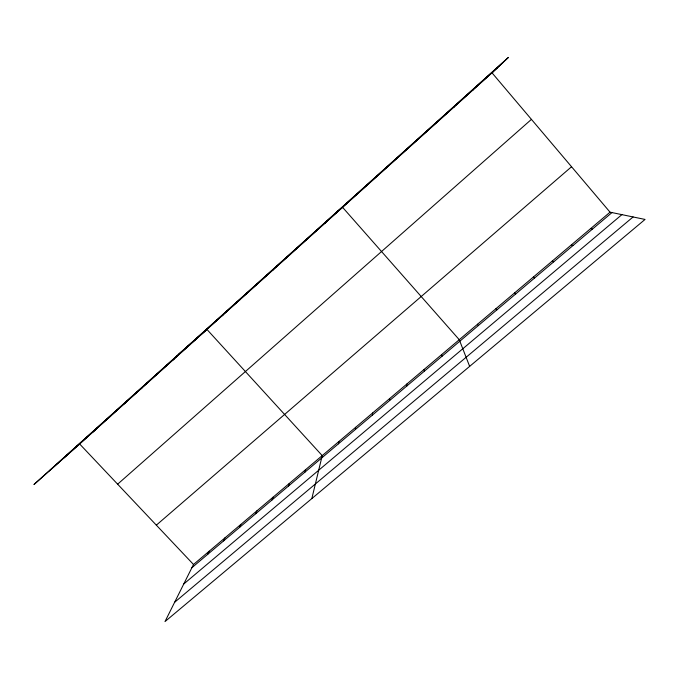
<?xml version="1.0" encoding="UTF-8"?>
<svg xmlns="http://www.w3.org/2000/svg" width="679" height="679" viewBox="0 0 679 679"><rect width="100%" height="100%" fill="white"/><g stroke="black" fill="none" stroke-linecap="round" stroke-linejoin="round"><path stroke-width="1.02" d="M389.627 400.542L389.644 398.581M372.423 415.081L372.584 413.01M355.363 429.51L355.669 427.329M338.431 443.82L338.872 441.528M311.839 498.573L322.219 455.617L206.934 329.434L178.857 354.09M304.973 472.1L305.686 469.596M288.439 486.079L289.288 483.465M272.033 499.948L273.017 497.232M255.762 513.706L256.866 510.888M239.611 527.354L240.841 524.443M223.586 540.9L224.944 537.887M207.681 554.344L209.157 551.238M193.498 564.478L164.997 621.582L645.05 219.436L610.039 212.179L492.012 72.84L508.418 57.418L33.95 484.534L79.655 443.99L193.498 564.478L610.039 212.179M453.682 107.341L454.234 106.807M472.762 90.163L473.492 89.475M49.44 470.793L502.799 62.697M64.055 457.833L497.554 67.628M77.092 446.264L492.92 71.991M124.249 403.818L126.447 401.866M92.692 432.226L95.128 430.062M108.402 418.077L110.728 416.015M156.306 374.961L158.258 373.238M140.213 389.449L142.293 387.607M188.881 345.645L190.578 344.151M172.534 360.362L174.359 358.75M117.637 484.186L531.436 119.377M221.982 315.854L223.408 314.598M238.728 300.78L240.026 299.643M255.618 285.579L256.772 284.569M272.644 270.25L273.662 269.376M156.34 525.156L571.557 166.745M289.806 254.803L290.68 254.056M307.112 239.229L307.842 238.609M191.902 567.686L611.983 212.578M183.754 583.999L621.896 214.632M324.562 223.527L325.139 223.035M174.639 602.265L633.091 216.957M334.806 213.698L342.581 207.333L459.259 339.704L469.647 366.38M590.628 228.594L592.385 229.146M571.379 244.873L572.957 245.56M552.29 261.016L553.699 261.839M533.371 277.024L534.611 277.983M514.606 292.895L515.675 293.99M496.001 308.631L496.901 309.853M477.549 324.231L478.288 325.589M441.647 354.608L442.071 356.212M424.171 369.384L424.443 371.107M406.84 384.042L406.967 385.884"/></g></svg>
